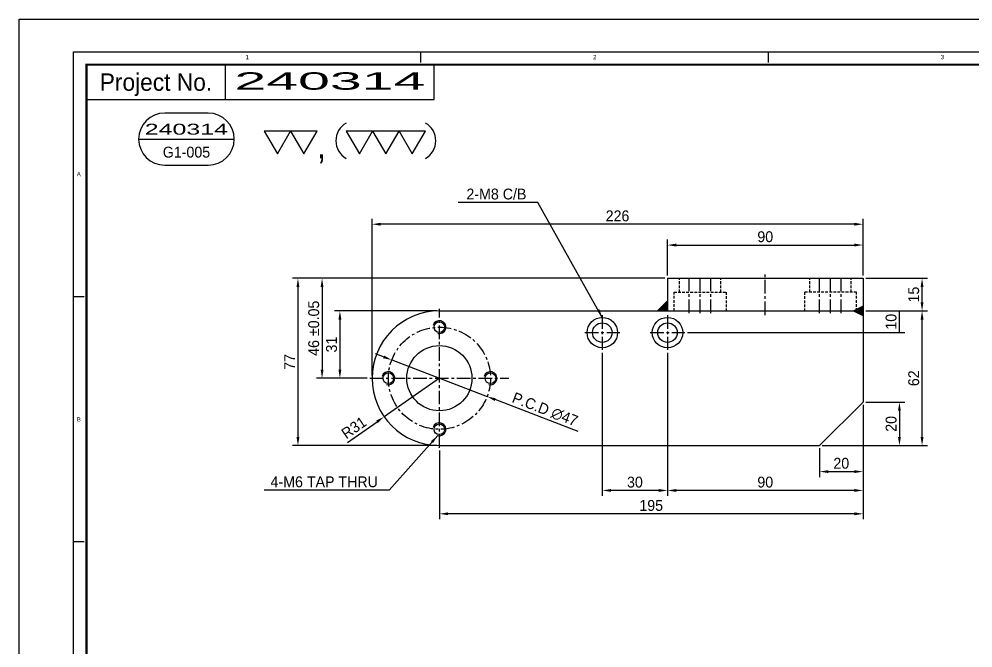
# Model space of a CAD drawing. Header units: inches. Extents: x 0 to 77285, y -118 to 40065.
# Drawn here: x 73167.6 to 73606.6, y 14527 to 14816.4 of the extents above; entities that cross this region are included whole.
import ezdxf
from ezdxf.enums import TextEntityAlignment as Align

# ---------------------------------------------------------------- set-up
doc = ezdxf.new("R2010")
doc.units = ezdxf.units.IN
doc.header["$LTSCALE"] = 5
doc.header["$MEASUREMENT"] = 0
doc.linetypes.add('CENTER', pattern=[2, 1.25, -0.25, 0.25, -0.25])
doc.linetypes.add('HIDDEN', pattern=[0.375, 0.25, -0.125])
for name, color, linetype in [('11', 1, 'CENTER'), ('22', 2, 'HIDDEN'), ('T', 3, 'Continuous')]:
    doc.layers.add(name, color=color, linetype=linetype)
doc.styles.add('SCI', font='')
doc.styles.get('SCI').set_extended_font_data('Gulim')
doc.dimstyles.new('SCH', dxfattribs={"dimtxt": 2.5, "dimasz": 2, "dimexe": 1.25, "dimexo": 0.625, "dimtad": 1, "dimdec": 8, "dimtxsty": 'SCI', "dimcen": 2.5, "dimclrd": 4, "dimclre": 4, "dimclrt": 7, "dimadec": 8, "dimazin": 2, "dimtfac": 1, "dimtdec": 8, "dimtmove": 0, "dimatfit": 3, "dimfxl": 1, "dimarcsym": 0})

# ---------------------------------------------------------------- blocks, each defined once
blk = doc.blocks.new('A$C608d7013')
for p, q in [((-45, 0), (45, 0)), ((-45, 0), (-45, -15)), ((45, 0), (45, -57)), ((-150, -15), (45, -15)), ((25, -77), (45, -57)), ((-150, -77), (25, -77))]:
    blk.add_line(p, q)
for centre, radius in [((-150, -22.5), 2.46), ((-75, -25), 7), ((-75, -25), 4.5), ((-45, -25), 7), ((-45, -25), 4.5), ((-150, -46), 15), ((-173.5, -46), 2.46), ((-126.5, -46), 2.46), ((-150, -69.5), 2.46)]:
    blk.add_circle(centre, radius)
blk.add_arc((-150, -46), 31, 90, 270)
for points in [[(-45, -15), (-45, -10), (-50, -15)], [(45, -17.5), (45, -12.5), (40, -15)]]:
    blk.add_solid(points)
at = {"layer": '11'}
for p, q in [((-35, -16), (-35, 1)), ((-30, -16), (-30, 1)), ((-25, -16), (-25, 1)), ((0, -17), (0, 2)), ((25, -16), (25, 1)), ((30, -16), (30, 1)), ((35, -16), (35, 1)), ((-150, -78), (-150, -14)), ((-75, -17), (-75, -33)), ((-45, -17), (-45, -33)), ((-83, -25), (-67, -25)), ((-53, -25), (-37, -25)), ((-182, -46), (-118, -46))]:
    blk.add_line(p, q, dxfattribs=at)
blk.add_circle((-150, -46), 23.5, dxfattribs=at)
at = {"layer": '22'}
for p, q in [((39.5, -6.4), (39.5, 0)), ((-39.5, -6.4), (-39.5, 0)), ((-20.5, -6.4), (-20.5, 0)), ((20.5, -6.4), (20.5, 0)), ((-42, -6.4), (-18, -6.4)), ((-42, -15), (-42, -6.4)), ((-18, -6.4), (-18, -15)), ((42, -6.4), (18, -6.4)), ((18, -6.4), (18, -15)), ((42, -15), (42, -6.4))]:
    blk.add_line(p, q, dxfattribs=at)
at = {"layer": 'T'}
for centre in [(-150, -22.5), (-173.5, -46), (-126.5, -46), (-150, -69.5)]:
    blk.add_arc(centre, 3, 255, 165, dxfattribs=at)
blk = doc.blocks.new('J2')
for p, q in [((0, 2.25), (-2.598, 2.25)), ((-2.598, 2.25), (-1.299, 0)), ((-1.299, 0), (0, 2.25)), ((2.598, 2.25), (0, 2.25)), ((0, 2.25), (1.299, 0)), ((1.299, 0), (2.598, 2.25))]:
    blk.add_line(p, q)
blk = doc.blocks.new('J3')
for p, q in [((-3.897, 2.25), (-2.598, 0)), ((-1.299, 2.25), (-3.897, 2.25)), ((-2.598, 0), (-1.299, 2.25)), ((-1.299, 2.25), (0, 0)), ((1.299, 2.25), (-1.299, 2.25)), ((0, 0), (1.299, 2.25)), ((1.299, 2.25), (2.598, 0)), ((3.897, 2.25), (1.299, 2.25)), ((2.598, 0), (3.897, 2.25))]:
    blk.add_line(p, q)
blk = doc.blocks.new('A$C645fd8c3')
at = {"color": 2}
for p, q in [((12.5, -289.5), (12.5, -7.5)), ((12.5, -7.5), (412.5, -7.5)), ((92.5, -10), (92.5, -7.5)), ((172.5, -10), (172.5, -7.5)), ((15, -63.9), (12.5, -63.9)), ((15, -120.3), (12.5, -120.3))]:
    blk.add_line(p, q, dxfattribs=at)
at = {"color": 40}
for p, q in [((47.5, -18.5), (47.5, -10.5)), ((95.5, -18.5), (95.5, -10.5))]:
    blk.add_line(p, q, dxfattribs=at)
at = {"color": 7, "linetype": 'Continuous'}
blk.add_line((27.52, -27.62), (49.52, -27.62), dxfattribs=at)
at = {"color": 40, "const_width": 0.5}
blk.add_lwpolyline([(15.5, -286.5), (15.5, -10.5), (409.5, -10.5), (409.5, -286.5)], close=True, dxfattribs=at)
at = {"color": 40}
blk.add_lwpolyline([(15.5, -18.5), (95.5, -18.5)], dxfattribs=at)
blk.add_lwpolyline([(33.52, -21.62, 1), (33.52, -33.62), (43.52, -33.62, 1), (43.52, -21.62)], format="xyb", close=True)
for centre, start, end in [((77.61, -27.99), 120, 240), ((91.22, -27.99), 300, 60)]:
    blk.add_arc(centre, 4.69, start, end)
at = {"layer": 'Defpoints', "color": 1}
blk.add_lwpolyline([(0, -297), (0, 0), (420, 0), (420, -297)], close=True, dxfattribs=at)
at = {"xscale": 2.34375, "yscale": 2.34375, "zscale": 2.34375}
for name, p in [('J2', (62.5, -31.03)), ('J3', (84.42, -31.03))]:
    blk.add_blockref(name, p, dxfattribs=at)
at = {"color": 2, "style": 'SCI'}
for s, p in [('1', (52.5, -8.75)), ('2', (132.5, -8.75)), ('3', (212.5, -8.75)), ('A', (13.75, -35.7)), ('B', (13.75, -92.1))]:
    blk.add_text(s, height=1, dxfattribs=at).set_placement(p, align=Align.MIDDLE_CENTER)
at = {"style": 'SCI'}
for s, height, p in [('Project No.', 4, (31.5, -14.5)), (',', 5.86, (69.61, -29.14))]:
    blk.add_text(s, height=height, dxfattribs=at).set_placement(p, align=Align.MIDDLE_CENTER)
blk = doc.blocks.new('*D1492')
at = {"color": 4, "lineweight": -2, "transparency": 16777216}
for p, q in [((73359.79, 14682.07), (73312.74, 14682.07)), ((73315.24, 14678.07), (73315.24, 14655.07)), ((73327.79, 14651.07), (73312.74, 14651.07))]:
    blk.add_line(p, q, dxfattribs=at)
at = {"color": 4, "transparency": 16777216}
for points in [[(73314.57, 14678.07), (73315.91, 14678.07), (73315.24, 14682.07)], [(73314.57, 14655.07), (73315.91, 14655.07), (73315.24, 14651.07)]]:
    blk.add_solid(points, dxfattribs=at)
at = {"layer": 'Defpoints', "color": 0, "transparency": 16777216}
for p in [(73361.04, 14682.07), (73315.24, 14651.07), (73329.04, 14651.07)]:
    blk.add_point(p, dxfattribs=at)
at = {"color": 7, "transparency": 16777216, "insert": (73311.42, 14666.57), "char_height": 5, "attachment_point": 5, "rotation": 90, "style": 'SCI'}
blk.add_mtext('31', dxfattribs=at)
blk = doc.blocks.new('*D1493')
at = {"color": 4, "lineweight": -2, "transparency": 16777216}
for p, q in [((73464.79, 14697.07), (73304.53, 14697.07)), ((73307.03, 14693.07), (73307.03, 14655.07)), ((73327.79, 14651.07), (73304.53, 14651.07))]:
    blk.add_line(p, q, dxfattribs=at)
at = {"color": 4, "transparency": 16777216}
for points in [[(73306.37, 14693.07), (73307.7, 14693.07), (73307.03, 14697.07)], [(73306.37, 14655.07), (73307.7, 14655.07), (73307.03, 14651.07)]]:
    blk.add_solid(points, dxfattribs=at)
at = {"layer": 'Defpoints', "color": 0, "transparency": 16777216}
for p in [(73466.04, 14697.07), (73307.03, 14651.07), (73329.04, 14651.07)]:
    blk.add_point(p, dxfattribs=at)
at = {"color": 7, "transparency": 16777216, "insert": (73303.22, 14674.07), "char_height": 5, "attachment_point": 5, "rotation": 90, "style": 'SCI'}
blk.add_mtext('46 %%P0.05', dxfattribs=at)
blk = doc.blocks.new('*D1494')
at = {"color": 4, "lineweight": -2, "transparency": 16777216}
for p, q in [((73464.79, 14697.07), (73293.43, 14697.07)), ((73295.93, 14693.07), (73295.93, 14624.07)), ((73359.79, 14620.07), (73293.43, 14620.07))]:
    blk.add_line(p, q, dxfattribs=at)
at = {"color": 4, "transparency": 16777216}
for points in [[(73295.26, 14693.07), (73296.6, 14693.07), (73295.93, 14697.07)], [(73295.26, 14624.07), (73296.6, 14624.07), (73295.93, 14620.07)]]:
    blk.add_solid(points, dxfattribs=at)
at = {"layer": 'Defpoints', "color": 0, "transparency": 16777216}
for p in [(73466.04, 14697.07), (73295.93, 14620.07), (73361.04, 14620.07)]:
    blk.add_point(p, dxfattribs=at)
at = {"color": 7, "transparency": 16777216, "insert": (73292.12, 14658.57), "char_height": 5, "attachment_point": 5, "rotation": 90, "style": 'SCI'}
blk.add_mtext('77', dxfattribs=at)
blk = doc.blocks.new('*D1495')
at = {"color": 4, "lineweight": -2, "transparency": 16777216}
for p, q in [((73361.04, 14651.07), (73335.61, 14633.34)), ((73318.73, 14621.56), (73332.33, 14631.05))]:
    blk.add_line(p, q, dxfattribs=at)
at = {"color": 4, "transparency": 16777216}
blk.add_solid([(73331.95, 14631.6), (73332.71, 14630.5), (73335.61, 14633.34)], dxfattribs=at)
at = {"layer": 'Defpoints', "color": 0, "transparency": 16777216}
for p in [(73361.04, 14651.07), (73335.61, 14633.34)]:
    blk.add_point(p, dxfattribs=at)
at = {"color": 7, "transparency": 16777216, "insert": (73321.7, 14628.3), "char_height": 5, "attachment_point": 5, "rotation": 34.8883, "style": 'SCI'}
blk.add_mtext('R31', dxfattribs=at)
blk = doc.blocks.new('*D1496')
at = {"color": 4, "lineweight": -2, "transparency": 16777216}
for p, q in [((73466.04, 14698.32), (73466.04, 14714.85)), ((73556.04, 14698.32), (73556.04, 14714.85)), ((73470.04, 14712.35), (73552.04, 14712.35))]:
    blk.add_line(p, q, dxfattribs=at)
at = {"color": 4, "transparency": 16777216}
for points in [[(73470.04, 14713.02), (73470.04, 14711.69), (73466.04, 14712.35)], [(73552.04, 14713.02), (73552.04, 14711.69), (73556.04, 14712.35)]]:
    blk.add_solid(points, dxfattribs=at)
at = {"layer": 'Defpoints', "color": 0, "transparency": 16777216}
for p in [(73556.04, 14712.35), (73466.04, 14697.07), (73556.04, 14697.07)]:
    blk.add_point(p, dxfattribs=at)
at = {"color": 7, "transparency": 16777216, "insert": (73511.04, 14716.17), "char_height": 5, "attachment_point": 5, "style": 'SCI'}
blk.add_mtext('90', dxfattribs=at)
blk = doc.blocks.new('*D1497')
at = {"color": 4, "lineweight": -2, "transparency": 16777216}
for p, q in [((73557.29, 14682.07), (73575.3, 14682.07)), ((73572.8, 14672.07), (73572.8, 14682.07)), ((73475.29, 14672.07), (73575.3, 14672.07))]:
    blk.add_line(p, q, dxfattribs=at)
at = {"layer": 'Defpoints', "color": 0, "transparency": 16777216}
for p in [(73556.04, 14682.07), (73572.8, 14682.07), (73474.04, 14672.07)]:
    blk.add_point(p, dxfattribs=at)
at = {"color": 7, "transparency": 16777216, "insert": (73568.98, 14677.07), "char_height": 5, "attachment_point": 5, "rotation": 90, "style": 'SCI'}
blk.add_mtext('10', dxfattribs=at)
blk = doc.blocks.new('*D1498')
at = {"color": 4, "lineweight": -2, "transparency": 16777216}
for p, q in [((73557.29, 14640.07), (73575.3, 14640.07)), ((73572.8, 14636.07), (73572.8, 14624.07)), ((73537.29, 14620.07), (73575.3, 14620.07))]:
    blk.add_line(p, q, dxfattribs=at)
at = {"color": 4, "transparency": 16777216}
for points in [[(73572.14, 14636.07), (73573.47, 14636.07), (73572.8, 14640.07)], [(73572.14, 14624.07), (73573.47, 14624.07), (73572.8, 14620.07)]]:
    blk.add_solid(points, dxfattribs=at)
at = {"layer": 'Defpoints', "color": 0, "transparency": 16777216}
for p in [(73556.04, 14640.07), (73536.04, 14620.07), (73572.8, 14620.07)]:
    blk.add_point(p, dxfattribs=at)
at = {"color": 7, "transparency": 16777216, "insert": (73568.99, 14630.07), "char_height": 5, "attachment_point": 5, "rotation": 90, "style": 'SCI'}
blk.add_mtext('20', dxfattribs=at)
blk = doc.blocks.new('*D1499')
at = {"color": 4, "lineweight": -2, "transparency": 16777216}
for p, q in [((73557.29, 14682.07), (73585.72, 14682.07)), ((73583.22, 14624.07), (73583.22, 14678.07)), ((73537.29, 14620.07), (73585.72, 14620.07))]:
    blk.add_line(p, q, dxfattribs=at)
at = {"color": 4, "transparency": 16777216}
for points in [[(73582.55, 14678.07), (73583.89, 14678.07), (73583.22, 14682.07)], [(73582.55, 14624.07), (73583.89, 14624.07), (73583.22, 14620.07)]]:
    blk.add_solid(points, dxfattribs=at)
at = {"layer": 'Defpoints', "color": 0, "transparency": 16777216}
for p in [(73556.04, 14682.07), (73583.22, 14682.07), (73536.04, 14620.07)]:
    blk.add_point(p, dxfattribs=at)
at = {"color": 7, "transparency": 16777216, "insert": (73579.41, 14651.07), "char_height": 5, "attachment_point": 5, "rotation": 90, "style": 'SCI'}
blk.add_mtext('62', dxfattribs=at)
blk = doc.blocks.new('*D1500')
at = {"color": 4, "lineweight": -2, "transparency": 16777216}
for p, q in [((73557.29, 14697.07), (73585.72, 14697.07)), ((73583.22, 14686.07), (73583.22, 14693.07)), ((73557.29, 14682.07), (73585.72, 14682.07))]:
    blk.add_line(p, q, dxfattribs=at)
at = {"color": 4, "transparency": 16777216}
for points in [[(73582.55, 14693.07), (73583.89, 14693.07), (73583.22, 14697.07)], [(73582.55, 14686.07), (73583.89, 14686.07), (73583.22, 14682.07)]]:
    blk.add_solid(points, dxfattribs=at)
at = {"layer": 'Defpoints', "color": 0, "transparency": 16777216}
for p in [(73556.04, 14697.07), (73583.22, 14697.07), (73556.04, 14682.07)]:
    blk.add_point(p, dxfattribs=at)
at = {"color": 7, "transparency": 16777216, "insert": (73579.4, 14689.57), "char_height": 5, "attachment_point": 5, "rotation": 90, "style": 'SCI'}
blk.add_mtext('15', dxfattribs=at)
blk = doc.blocks.new('*D1501')
at = {"color": 4, "lineweight": -2, "transparency": 16777216}
for p, q in [((73556.04, 14638.82), (73556.04, 14605.6)), ((73536.04, 14618.82), (73536.04, 14605.6)), ((73540.04, 14608.1), (73552.04, 14608.1))]:
    blk.add_line(p, q, dxfattribs=at)
at = {"color": 4, "transparency": 16777216}
for points in [[(73540.04, 14608.76), (73540.04, 14607.43), (73536.04, 14608.1)], [(73552.04, 14608.76), (73552.04, 14607.43), (73556.04, 14608.1)]]:
    blk.add_solid(points, dxfattribs=at)
at = {"layer": 'Defpoints', "color": 0, "transparency": 16777216}
for p in [(73556.04, 14640.07), (73536.04, 14620.07), (73556.04, 14608.1)]:
    blk.add_point(p, dxfattribs=at)
at = {"color": 7, "transparency": 16777216, "insert": (73546.04, 14611.91), "char_height": 5, "attachment_point": 5, "style": 'SCI'}
blk.add_mtext('20', dxfattribs=at)
blk = doc.blocks.new('*D1502')
at = {"color": 4, "lineweight": -2, "transparency": 16777216}
for p, q in [((73466.04, 14662.82), (73466.04, 14596.93)), ((73556.04, 14638.82), (73556.04, 14596.93)), ((73552.04, 14599.43), (73470.04, 14599.43))]:
    blk.add_line(p, q, dxfattribs=at)
at = {"color": 4, "transparency": 16777216}
for points in [[(73470.04, 14600.09), (73470.04, 14598.76), (73466.04, 14599.43)], [(73552.04, 14600.09), (73552.04, 14598.76), (73556.04, 14599.43)]]:
    blk.add_solid(points, dxfattribs=at)
at = {"layer": 'Defpoints', "color": 0, "transparency": 16777216}
for p in [(73466.04, 14664.07), (73556.04, 14640.07), (73466.04, 14599.43)]:
    blk.add_point(p, dxfattribs=at)
at = {"color": 7, "transparency": 16777216, "insert": (73511.04, 14603.24), "char_height": 5, "attachment_point": 5, "style": 'SCI'}
blk.add_mtext('90', dxfattribs=at)
blk = doc.blocks.new('*D1503')
at = {"color": 4, "lineweight": -2, "transparency": 16777216}
for p, q in [((73436.04, 14662.82), (73436.04, 14596.93)), ((73466.04, 14662.82), (73466.04, 14596.93)), ((73462.04, 14599.43), (73440.04, 14599.43))]:
    blk.add_line(p, q, dxfattribs=at)
at = {"color": 4, "transparency": 16777216}
for points in [[(73440.04, 14600.09), (73440.04, 14598.76), (73436.04, 14599.43)], [(73462.04, 14600.09), (73462.04, 14598.76), (73466.04, 14599.43)]]:
    blk.add_solid(points, dxfattribs=at)
at = {"layer": 'Defpoints', "color": 0, "transparency": 16777216}
for p in [(73436.04, 14664.07), (73466.04, 14664.07), (73436.04, 14599.43)]:
    blk.add_point(p, dxfattribs=at)
at = {"color": 7, "transparency": 16777216, "insert": (73451.04, 14603.24), "char_height": 5, "attachment_point": 5, "style": 'SCI'}
blk.add_mtext('30', dxfattribs=at)
blk = doc.blocks.new('*D1504')
at = {"color": 4, "lineweight": -2, "transparency": 16777216}
for p, q in [((73556.04, 14638.82), (73556.04, 14586.18)), ((73361.04, 14617.82), (73361.04, 14586.18)), ((73552.04, 14588.68), (73365.04, 14588.68))]:
    blk.add_line(p, q, dxfattribs=at)
at = {"color": 4, "transparency": 16777216}
for points in [[(73365.04, 14589.35), (73365.04, 14588.01), (73361.04, 14588.68)], [(73552.04, 14589.35), (73552.04, 14588.01), (73556.04, 14588.68)]]:
    blk.add_solid(points, dxfattribs=at)
at = {"layer": 'Defpoints', "color": 0, "transparency": 16777216}
for p in [(73556.04, 14640.07), (73361.04, 14619.07), (73361.04, 14588.68)]:
    blk.add_point(p, dxfattribs=at)
at = {"color": 7, "transparency": 16777216, "insert": (73458.54, 14592.5), "char_height": 5, "attachment_point": 5, "style": 'SCI'}
blk.add_mtext('195', dxfattribs=at)
blk = doc.blocks.new('*D1505')
at = {"color": 4, "lineweight": -2, "transparency": 16777216}
for p, q in [((73330.04, 14652.32), (73330.04, 14724.46)), ((73556.04, 14698.32), (73556.04, 14724.46)), ((73552.04, 14721.96), (73334.04, 14721.96))]:
    blk.add_line(p, q, dxfattribs=at)
at = {"color": 4, "transparency": 16777216}
for points in [[(73334.04, 14722.62), (73334.04, 14721.29), (73330.04, 14721.96)], [(73552.04, 14722.62), (73552.04, 14721.29), (73556.04, 14721.96)]]:
    blk.add_solid(points, dxfattribs=at)
at = {"layer": 'Defpoints', "color": 0, "transparency": 16777216}
for p in [(73330.04, 14721.96), (73556.04, 14697.07), (73330.04, 14651.07)]:
    blk.add_point(p, dxfattribs=at)
at = {"color": 7, "transparency": 16777216, "insert": (73443.04, 14725.77), "char_height": 5, "attachment_point": 5, "style": 'SCI'}
blk.add_mtext('226', dxfattribs=at)
blk = doc.blocks.new('*D1506')
at = {"color": 4, "lineweight": -2, "transparency": 16777216}
for p, q in [((73335.36, 14660.91), (73331.62, 14662.34)), ((73339.1, 14659.48), (73382.99, 14642.66)), ((73424.95, 14626.59), (73386.72, 14641.23))]:
    blk.add_line(p, q, dxfattribs=at)
at = {"color": 4, "transparency": 16777216}
for points in [[(73335.6, 14661.53), (73335.12, 14660.28), (73339.1, 14659.48)], [(73386.96, 14641.86), (73386.48, 14640.61), (73382.99, 14642.66)]]:
    blk.add_solid(points, dxfattribs=at)
at = {"layer": 'Defpoints', "color": 0, "transparency": 16777216}
for p in [(73339.1, 14659.48), (73382.99, 14642.66)]:
    blk.add_point(p, dxfattribs=at)
at = {"color": 7, "transparency": 16777216, "insert": (73409.66, 14636.67), "char_height": 5, "attachment_point": 5, "rotation": 339.0408, "style": 'SCI'}
blk.add_mtext('P.C.D ∅47', dxfattribs=at)

msp = doc.modelspace()

# ---------------------------------------------------------------- block references
at = {"color": 3, "xscale": 2, "yscale": 2, "zscale": 2}
msp.add_blockref('A$C645fd8c3', (73167.56341748, 14816.36122668), dxfattribs=at)
msp.add_blockref('A$C608d7013', (73511.04031576, 14697.07052593))

# ---------------------------------------------------------------- texts
at = {"style": 'SCI'}
for height, width, p, p2 in [(8, 2.339307, (73266.66861273, 14783.86016489), (73354.58419863, 14783.86016489)), (5, 1.63101, (73225.40976218, 14763.17886059), (73263.72004169, 14763.17886059))]:
    msp.add_text('240314', height=height, dxfattribs=dict(at, width=width)).set_placement(p, p2, align=Align.FIT)
msp.add_text('G1-005', height=5, dxfattribs=at).set_placement((73244.61117033, 14755.12246246), align=Align.MIDDLE_CENTER)
at = {"color": 7, "char_height": 5, "attachment_point": 9, "style": 'SCI'}
for s, insert in [('2-M8 C/B', (73401.11039618, 14733.27210229)), ('4-M6 TAP THRU', (73332.74117014, 14600.84191268))]:
    msp.add_mtext(s, dxfattribs=dict(at, insert=insert))

# ---------------------------------------------------------------- dimensions: what is measured, and where the dimension line sits
for base, p1, p2, picture, middle in [((73330.0403157607, 14721.956732105), (73556.0403157606, 14697.0705259259), (73330.0403157607, 14651.0705259259), '*D1505', (73443.0403157606, 14725.7699811063)), ((73556.0403157606, 14712.3525967762), (73466.0403157606, 14697.0705259259), (73556.0403157606, 14697.0705259259), '*D1496', (73511.0403157606, 14716.1658457775)), ((73436.0403157607, 14599.4270075165), (73466.0403157607, 14664.0705259259), (73436.0403157607, 14664.0705259259), '*D1503', (73451.0403157607, 14603.2402565179)), ((73466.0403157607, 14599.4270075165), (73556.0403157606, 14640.0705259259), (73466.0403157607, 14664.0705259259), '*D1502', (73511.0403157606, 14603.2402565179)), ((73361.0403157607, 14588.6811377783), (73556.0403157606, 14640.0705259259), (73361.0403157607, 14619.0705259259), '*D1504', (73458.5403157606, 14592.5010445693)), ((73556.0403157606, 14608.0966078657), (73536.0403157606, 14620.0705259259), (73556.0403157606, 14640.0705259259), '*D1501', (73546.0403157606, 14611.9098568671))]:
    dim = msp.add_linear_dim(base=base, p1=p1, p2=p2, dimstyle='SCH', override={"dimscale": 2})
    dim.commit()
    dim.dimension.update_dxf_attribs({"geometry": picture, "text_midpoint": middle})
for base, p1, p2, picture, middle in [((73295.9283365192, 14620.0705259259), (73466.0403157606, 14697.0705259259), (73361.0403157607, 14620.0705259259), '*D1494', (73292.1150875178, 14658.5705259259)), ((73583.2205917512, 14697.0705259259), (73556.0403157606, 14682.0705259259), (73556.0403157606, 14697.0705259259), '*D1500', (73579.4006849603, 14689.5705259259)), ((73315.2384377262, 14651.0705259259), (73361.0403157607, 14682.0705259259), (73329.0403157607, 14651.0705259259), '*D1492', (73311.4185309353, 14666.5705259259)), ((73572.8042105806, 14682.0705259259), (73474.0403157607, 14672.0705259259), (73556.0403157606, 14682.0705259259), '*D1497', (73568.9843037896, 14677.0705259259)), ((73583.2205917512, 14682.0705259259), (73536.0403157606, 14620.0705259259), (73556.0403157606, 14682.0705259259), '*D1499', (73579.4073427498, 14651.0705259259)), ((73572.8042105807, 14620.0705259259), (73556.0403157606, 14640.0705259259), (73536.0403157606, 14620.0705259259), '*D1498', (73568.9909615793, 14630.0705259259))]:
    dim = msp.add_linear_dim(base=base, p1=p1, p2=p2, angle=90, dimstyle='SCH', override={"dimscale": 2})
    dim.commit()
    dim.dimension.update_dxf_attribs({"geometry": picture, "text_midpoint": middle})
dim = msp.add_linear_dim(base=(73307.0333052758, 14651.0705259259), p1=(73466.0403157606, 14697.0705259259), p2=(73329.0403157607, 14651.0705259259), angle=90, text='<> %%P0.05', dimstyle='SCH', override={"dimscale": 2})
dim.commit()
dim.dimension.update_dxf_attribs({"geometry": '*D1493', "text_midpoint": (73303.2167273796, 14674.0705259259)})
dim = msp.add_diameter_dim_2p(p1=(73339.095185958, 14659.4765522133), p2=(73382.9854455634, 14642.6644996385), text='P.C.D <>', dimstyle='SCH', override={"dimscale": 2})
dim.commit()
dim.dimension.update_dxf_attribs({"geometry": '*D1506', "text_midpoint": (73408.245107984, 14632.9888500421), "dimtype": 163})
dim = msp.add_radius_dim(center=(73361.0403157607, 14651.070525926), mpoint=(73335.6119800144, 14633.3392050173), dimstyle='SCH', override={"dimscale": 2})
dim.commit()
dim.dimension.update_dxf_attribs({"geometry": '*D1495', "text_midpoint": (73321.700843545, 14628.2998457778)})

# ---------------------------------------------------------------- leaders
at = {"annotation_type": 0, "has_hookline": 1, "hookline_direction": 1}
for points, override, text_width in [([(73436.04031576, 14679.07052593), (73406.36039618, 14732.02210229), (73402.36039618, 14732.02210229)], {"dimscale": 2, "dimgap": 0.625, "dimtad": 1}, 31.46471372), ([(73360.26385863, 14624.67274845), (73337.99117014, 14599.59191268), (73333.99117014, 14599.59191268)], {"dimscale": 2}, 52.32356858)]:
    msp.add_leader(points, dimstyle='SCH', override=override, dxfattribs=dict(at, text_width=text_width))

doc.saveas('drawing.dxf')
